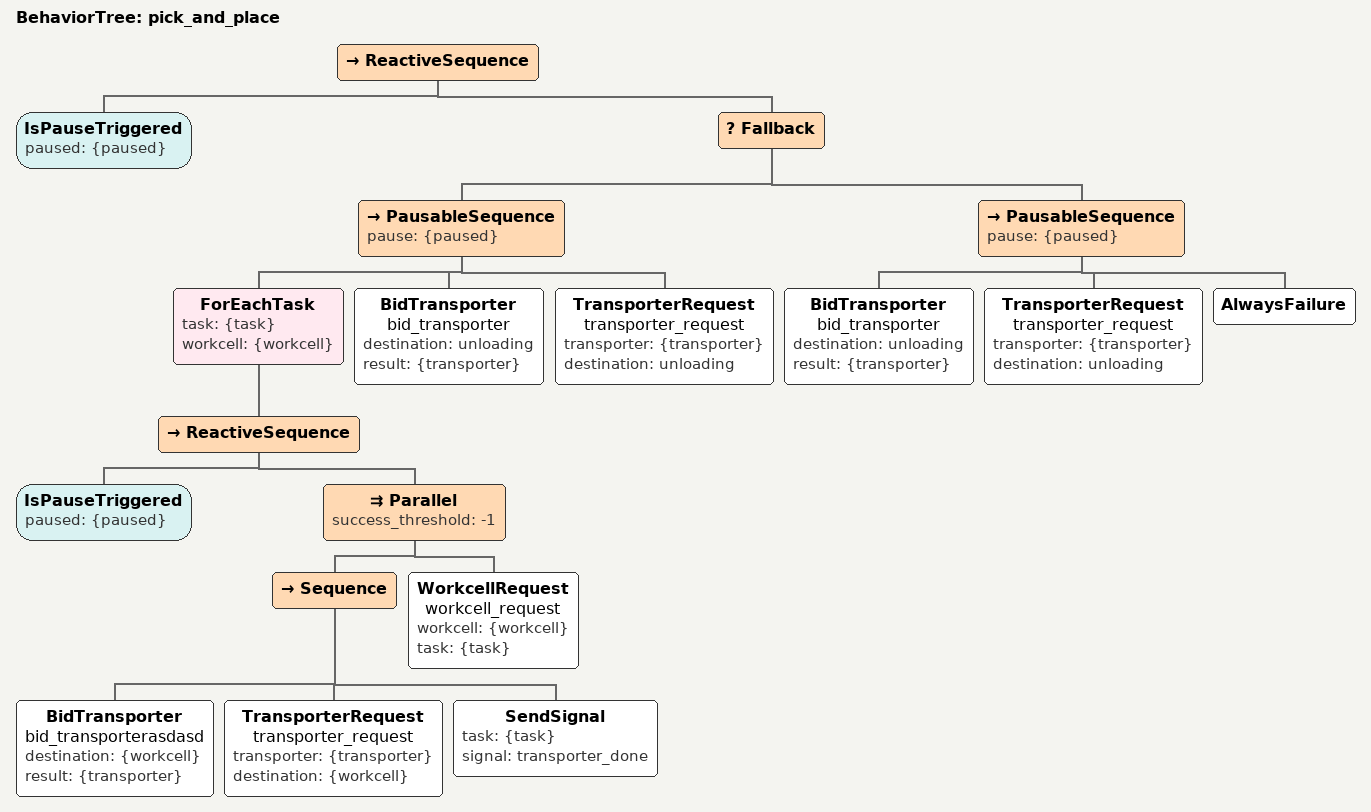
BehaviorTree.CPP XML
<root main_tree_to_execute="pick_and_place">
  <BehaviorTree ID="pick_and_place">
    <ReactiveSequence>
      <IsPauseTriggered paused="{paused}"/>
      <Fallback>
        <PausableSequence pause="{paused}">
          <ForEachTask task="{task}" workcell="{workcell}">
            <ReactiveSequence>
              <IsPauseTriggered paused="{paused}"/>
              <Parallel success_threshold="-1">
                <Sequence>
                  <BidTransporter name="bid_transporterasdasd" destination="{workcell}" result="{transporter}"/>
                  <TransporterRequest name="transporter_request" transporter="{transporter}" destination="{workcell}"/>
                  <SendSignal task="{task}" signal="transporter_done"/>
                </Sequence>
                <WorkcellRequest name="workcell_request" workcell="{workcell}" task="{task}"/>
              </Parallel>
            </ReactiveSequence>
          </ForEachTask>
          <BidTransporter name="bid_transporter" destination="unloading" result="{transporter}"/>
          <TransporterRequest name="transporter_request" transporter="{transporter}" destination="unloading"/>
        </PausableSequence>
        <PausableSequence pause="{paused}">
          <BidTransporter name="bid_transporter" destination="unloading" result="{transporter}"/>
          <TransporterRequest name="transporter_request" transporter="{transporter}" destination="unloading"/>
          <AlwaysFailure/>
        </PausableSequence>
      </Fallback>
    </ReactiveSequence>
  </BehaviorTree>
</root>
